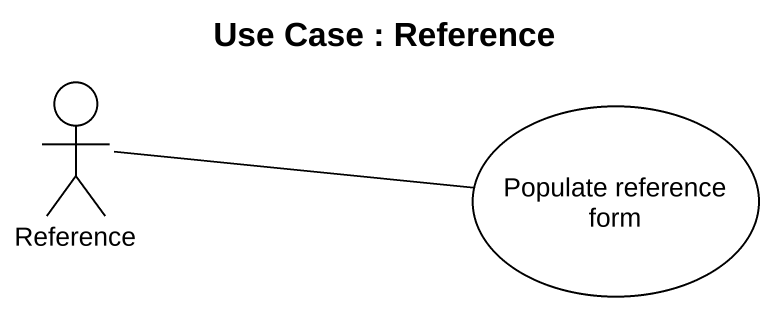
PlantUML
@startuml
title Use Case : Reference
actor Reference
usecase "Populate reference form" as Populate_reference_form
Reference -right- Populate_reference_form
@enduml
